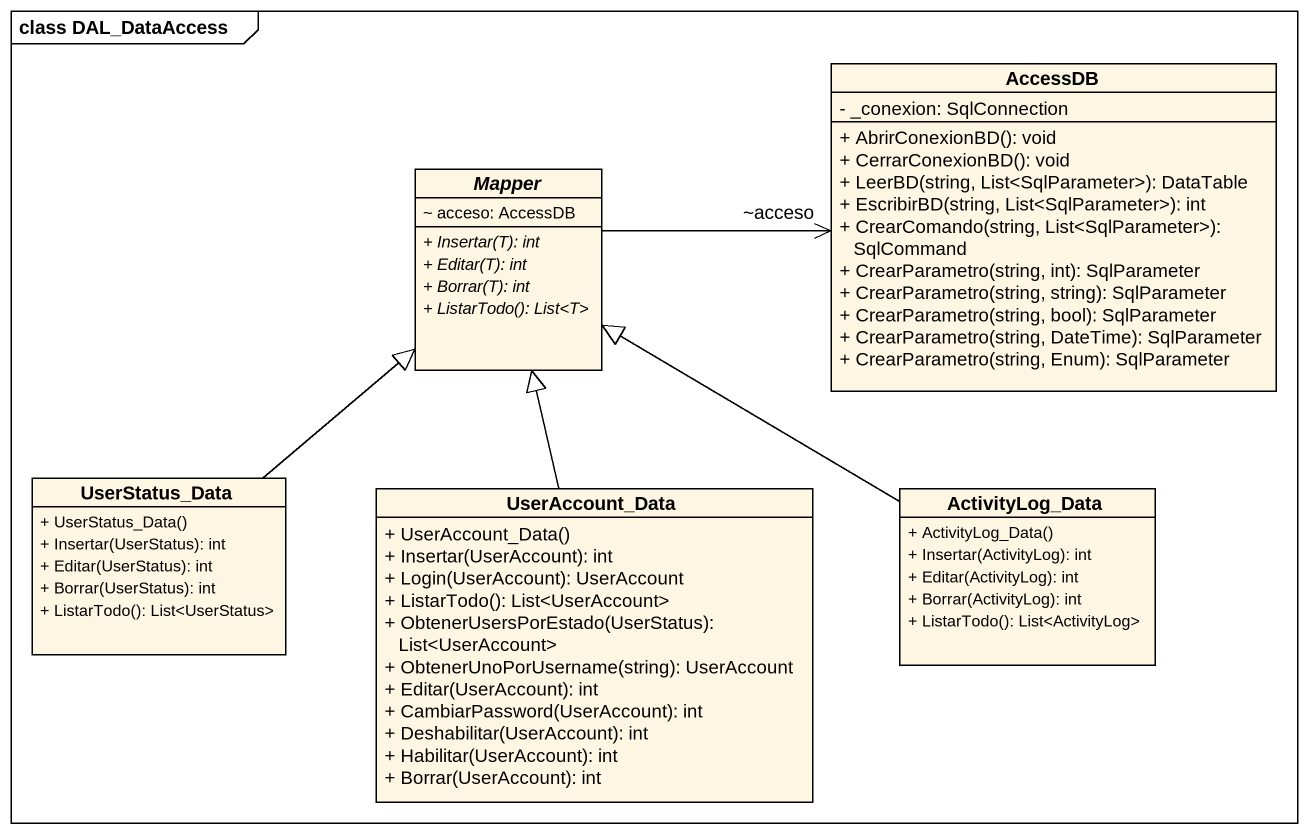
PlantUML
@startuml
mainframe class DAL_DataAccess
hide circle
hide empty members
skinparam classAttributeIconSize 0
class AccessDB {
  - _conexion: SqlConnection
  + AbrirConexionBD(): void
  + CerrarConexionBD(): void
  + LeerBD(string, List<SqlParameter>): DataTable
  + EscribirBD(string, List<SqlParameter>): int
  + CrearComando(string, List<SqlParameter>): SqlCommand
  + CrearParametro(string, int): SqlParameter
  + CrearParametro(string, string): SqlParameter
  + CrearParametro(string, bool): SqlParameter
  + CrearParametro(string, DateTime): SqlParameter
  + CrearParametro(string, Enum): SqlParameter
}
abstract class Mapper {
  ~ acceso: AccessDB
  {abstract} + Insertar(T): int
  {abstract} + Editar(T): int
  {abstract} + Borrar(T): int
  {abstract} + ListarTodo(): List<T>
}
class UserStatus_Data {
  + UserStatus_Data()
  + Insertar(UserStatus): int
  + Editar(UserStatus): int
  + Borrar(UserStatus): int
  + ListarTodo(): List<UserStatus>
}
class UserAccount_Data {
  + UserAccount_Data()
  + Insertar(UserAccount): int
  + Login(UserAccount): UserAccount
  + ListarTodo(): List<UserAccount>
  + ObtenerUsersPorEstado(UserStatus): List<UserAccount>
  + ObtenerUnoPorUsername(string): UserAccount
  + Editar(UserAccount): int
  + CambiarPassword(UserAccount): int
  + Deshabilitar(UserAccount): int
  + Habilitar(UserAccount): int
  + Borrar(UserAccount): int
}
class ActivityLog_Data {
  + ActivityLog_Data()
  + Insertar(ActivityLog): int
  + Editar(ActivityLog): int
  + Borrar(ActivityLog): int
  + ListarTodo(): List<ActivityLog>
}
Mapper -right-> "~acceso" AccessDB
UserStatus_Data -up-|> Mapper
UserAccount_Data -up-|> Mapper
ActivityLog_Data -left-|> Mapper
@enduml
